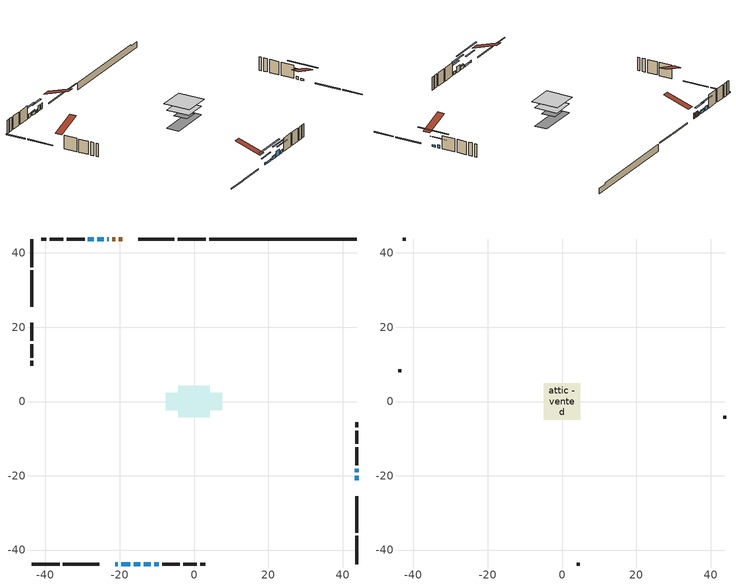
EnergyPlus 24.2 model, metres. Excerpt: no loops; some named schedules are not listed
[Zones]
conditioned space
 floor outside (Floor1 construction): -2.47,-2.47 -2.47,2.47 2.47,2.47 2.47,-2.47 z0.61
 floor adiabatic (AdiabaticFloorConstruction): -4.27,-4.27 -4.27,4.27 4.27,4.27 4.27,-4.27 z3.05
 floor foundation (Slab1 construction): -7.6,-2.31 -7.6,2.31 7.6,2.31 7.6,-2.31 z-1.93
 wall outside (RimJoist1 construction): 3.19,43.74 -4.35,43.74 / -43.74,-43.74 -36.2,-43.74 / -43.74,43.74 -43.74,36.2 / 43.74,-43.74 43.74,-36.2 z0.61:0.91
 wall outside (RimJoist2 construction): -5.28,43.74 -14.99,43.74 / -35.27,-43.74 -25.56,-43.74 / -43.74,35.27 -43.74,25.56 / 43.74,-35.27 43.74,-25.56 z0.61:0.91
 wall outside (AdiabaticWallConstruction 1): -19.38,43.74 -20.26,43.74 / -21.19,43.74 -22.02,43.74 z0.61:2.64
 wall outside (AdiabaticWallConstruction): -22.95,43.74 -23.33,43.74 / -24.26,43.74 -26.09,43.74 / 43.74,-19.03 43.74,-18.11 / -10.75,-43.74 -9.53,-43.74 z0.61:1.68; -21.17,-43.74 -20.56,-43.74 z0.61:1.37; 43.74,-21.17 43.74,-19.95 / -19.63,-43.74 -17.19,-43.74 z0.61:1.22; -16.27,-43.74 -14.44,-43.74 z0.61:1.63; -27.02,43.74 -28.54,43.74 z0.61:2.01; -13.51,-43.74 -11.68,-43.74 z0.61:2.69
 wall outside (Wall1 construction): -29.47,43.74 -34.29,43.74 / -8.6,-43.74 -3.78,-43.74 / -43.74,21.17 -43.74,16.35 / 43.74,-17.18 43.74,-12.36 z0.61:5.49
 wall outside (Wall2 construction): -35.22,43.74 -38.8,43.74 / -2.85,-43.74 0.73,-43.74 / -43.74,15.42 -43.74,11.84 / 43.74,-11.43 43.74,-7.85 z0.61:5.49
 wall outside (Wall3 construction): -39.73,43.74 -41.08,43.74 / 1.66,-43.74 3,-43.74 / -43.74,10.91 -43.74,9.57 / 43.74,-6.92 43.74,-5.58 z0.61:5.49
 wall foundation (FoundationWall1 construction): 4.12,43.74,-1.93 4.12,43.74,0.61 39.78,43.74,0.61 39.78,43.74,0.05 43.74,43.74,0.05 43.74,43.74,-1.93
 window (WindowConstruction): -22.95,43.74 -23.33,43.74 z0.61:1.68
 window (WindowConstruction 7): -21.17,-43.74 -20.56,-43.74 z0.61:1.37
 window (WindowConstruction 8): 43.74,-21.17 43.74,-19.95 z0.61:1.22
 window (WindowConstruction 9): -19.63,-43.74 -17.2,-43.74 z0.61:1.22
 window (WindowConstruction 1): -24.26,43.74 -26.09,43.74 z0.61:1.68
 window (WindowConstruction 2): -16.27,-43.74 -14.44,-43.74 z0.61:1.62
 window (WindowConstruction 3): 43.74,-19.02 43.74,-18.11 z0.61:1.68
 window (WindowConstruction 4): -27.02,43.74 -28.54,43.74 z0.61:2.01
 window (WindowConstruction 5): -13.51,-43.74 -11.68,-43.74 z0.61:2.69
 window (WindowConstruction 6): -10.75,-43.74 -9.53,-43.74 z0.61:1.68
 door (Door): -19.38,43.74 -20.26,43.74 z0.61:2.64
 door (Door 1): -21.19,43.74 -22.02,43.74 z0.61:2.64
 ceiling adiabatic (AdiabaticFloorConstruction): 4.27,-4.27 4.27,4.27 -4.27,4.27 -4.27,-4.27 z3.05
attic - vented
 floor to conditioned space (Floor2 construction Reversed): -4.93,-4.93 -4.93,4.93 4.93,4.93 4.93,-4.93 z5.49
 wall outside (Wall4 construction): -42,43.74 -42.81,43.74 / 3.93,-43.74 4.74,-43.74 / -43.74,8.64 -43.74,7.83 / 43.74,-4.65 43.74,-3.84 z0.61:5.49
 roof outside (Roof1 construction): -18.45,43.74,5.49 -18.45,34.13,8.69 -15.92,34.13,8.69 -15.92,43.74,5.49; -22.1,-43.74,5.49 -22.1,-34.13,8.69 -24.63,-34.13,8.69 -24.63,-43.74,5.49; -43.74,22.1,5.49 -34.13,22.1,8.69 -34.13,24.63,8.69 -43.74,24.63,5.49; 43.74,-22.1,5.49 34.13,-22.1,8.69 34.13,-24.63,8.69 43.74,-24.63,5.49
shading: -25.97,43.74 -20.31,43.74 -20.31,44.15 -25.97,44.15 z4.32; -17.92,-43.74 -23.81,-43.74 -23.81,-44.15 -17.92,-44.15 z4.01; 43.74,-14.62 43.74,-26.5 44.15,-26.5 44.15,-14.62 z6.55; -11.86,-43.74 -24.97,-43.74 -24.97,-44.15 -11.86,-44.15 z6.55; -26.29,43.74 -24.06,43.74 -24.06,44.15 -26.29,44.15 z1.88; -14.24,-43.74 -16.47,-43.74 -16.47,-44.15 -14.24,-44.15 z1.83; 43.74,-15.47 43.74,-21.66 44.15,-21.66 44.15,-15.47 z4.32; -31.18,43.74 -24.38,43.74 -24.38,44.15 -31.18,44.15 z4.65; -9.04,-43.74 -16.15,-43.74 -16.15,-44.15 -9.04,-44.15 z5.33; -6.89,-43.74 -13.39,-43.74 -13.39,-44.15 -6.89,-44.15 z4.32
[Building]
Building 1: Terrain=Suburbs
[Site:Location]
Montreal Intl AP_QC: Latitude {deg}=45.47; Longitude {deg}=-73.74; Time Zone {hr}=-5; Elevation {m}=36; Keep Site Location Information=Yes
[Site:GroundTemperature:Shallow]
2.07863, -0.316383, -0.508184, 0.628371, 5.19101, 9.73239, 13.6695, 16.1636, 16.3755, 14.347, 10.5102, 6.10817
[Site:WaterMainsTemperature]
Calculation Method=Schedule; Temperature Schedule=mains temperature schedule
[Material] Roughness=Rough; Thermal Absorptance=0.9
Name | Thickness {m} | Conductivity {W/m-K} | Density {kg/m3} | Specific Heat {J/kg-K} | Solar Absorptance | Visible Absorptance
asphalt or fiberglass shingles | 0.00635 | 0.162714 | 1121.4 | 1465.45 | 0.4 | 0.4
ceiling loosefill ins | 0.254 | 0.0480833 | 16.02 | 1046.75 | 0.7 | 0.7
ceiling stud and cavity | 0.1397 | 0.275474 | 65.682 | 1177.47 | 0.7 | 0.7
concrete 4.0 in. | 0.1016 | 1.803125 | 2242.8 | 837.4 | 0.7 | 0.7
concrete 8.0 in. | 0.2032 | 1.803125 | 2242.8 | 837.4 | 0.7 | 0.7
door material | 0.04445 | 0.0451087 | 512.64 | 1214.23 | 0.7 | 0.7
door material 1 | 0.04445 | 0.188738 | 512.64 | 1214.23 | 0.7 | 0.7
exterior vertical ins | 0.0504361 | 0.029427 | 32.04 | 1214.23 | 0.7 | 0.7
floor covering | 0.0127 | 0.0433444 | 54.468 | 1339.84 | 0.6 | 0.6
floor rigid ins; rim joist rigid ins; wall rigid ins | 0.051816 | 0.029427 | 32.04 | 1214.23 | 0.7 | 0.7
floor rigid ins 1; wall rigid ins 1 | 0.512978 | 0.029427 | 32.04 | 1214.23 | 0.7 | 0.7
floor stud and cavity | 0.1397 | 0.0890235 | 92.3553 | 1139.71 | 0.7 | 0.7
floor stud and cavity 1 | 0.1397 | 1.75129 | 37.0049 | 1207.88 | 0.7 | 0.7
furniture material conditioned space 1 | 0.1524 | 0.115458 | 640.8 | 1214.23 | 0.6 | 0.6
gypsum board | 0.0127 | 0.160291 | 801 | 837.4 | 0.6 | 0.6
gypsum board 1 | 0.0127 | 0.160291 | 801 | 837.4 | 0.7 | 0.7
osb sheathing 0.5 in. | 0.0127 | 0.115458 | 512.64 | 1214.23 | 0.7 | 0.7
osb sheathing 0.75 in. | 0.01905 | 0.115458 | 512.64 | 1214.23 | 0.7 | 0.7
osb sheathing 2.0 in. | 0.0508 | 0.115458 | 512.64 | 1214.23 | 0.7 | 0.7
rim joist stud and cavity | 0.0508 | 0.0451784 | 125.044 | 1163.47 | 0.6 | 0.6
rim joist stud and cavity 1 | 0.0508 | 0.0395433 | 125.044 | 1163.47 | 0.6 | 0.6
wall stud and cavity | 0.1397 | 0.219171 | 139.0536 | 1170.24 | 0.7 | 0.7
wall stud and cavity 1 | 0.1397 | 0.221619 | 139.0536 | 1170.24 | 0.7 | 0.7
wall stud and cavity 2 | 0.1397 | 0.305156 | 139.0536 | 1170.24 | 0.7 | 0.7
wall stud and cavity 3 | 0.0889 | 6.9971 | 50.32683 | 1063.81 | 0.6 | 0.6
wall stud and cavity 4 | 0.0889 | 0.380278 | 52.3479 | 1209.89 | 0.7 | 0.7
wall stud and cavity 5 | 0.0889 | 0.391764 | 83.0341 | 1211.67 | 0.7 | 0.7
wood siding | 0.0254 | 0.102417 | 544.68 | 1172.36 | 0.4 | 0.4
wood siding 1 | 0.00254 | 0.102417 | 544.68 | 1172.36 | 0.4 | 0.4
wood siding 2; wood siding 3; wood siding 4 | 0.0254 | 0.102417 | 544.68 | 1172.36 | 0.7 | 0.7
[WindowMaterial:SimpleGlazingSystem]
Name | U-Factor {W/m2-K} | Solar Heat Gain Coefficient
WindowMaterial | 2.44324 | 0.52
WindowMaterial 1 | 2.211581 | 0.6
WindowMaterial 2 | 2.21839 | 0.6
WindowMaterial 3 | 2.109377 | 0.64
WindowMaterial 4 | 2.052597 | 0.65
WindowMaterial 5 | 2.16956 | 0.62
WindowMaterial 6 | 2.34047 | 0.56
WindowMaterial 7 | 2.76462 | 0.62
[Construction]
AdiabaticFloorConstruction: floor stud and cavity 1, floor rigid ins 1, osb sheathing 0.75 in., floor covering
AdiabaticWallConstruction: wood siding 3, wall rigid ins 1, wall stud and cavity 4, gypsum board
AdiabaticWallConstruction 1: wood siding 4, wall rigid ins 1, wall stud and cavity 4, gypsum board
Door: door material
Door 1: door material 1
Floor1 construction: floor stud and cavity, floor rigid ins, osb sheathing 0.75 in., floor covering
Floor2 construction Reversed: gypsum board, ceiling stud and cavity, ceiling loosefill ins
FoundationWall1 construction: concrete 8.0 in., gypsum board 1
furniture construction conditioned space 1: furniture material conditioned space 1
PartitionWallConstruction: gypsum board, wall stud and cavity 5, gypsum board
RimJoist1 construction: wood siding 2, osb sheathing 2.0 in., rim joist stud and cavity
RimJoist2 construction: wood siding 2, rim joist rigid ins, osb sheathing 2.0 in., rim joist stud and cavity 1
Roof1 construction: asphalt or fiberglass shingles
Slab1 construction: concrete 4.0 in.
Wall1 construction: wood siding, wall rigid ins, osb sheathing 0.5 in., wall stud and cavity, gypsum board
Wall2 construction: wood siding, wall rigid ins, osb sheathing 0.5 in., wall stud and cavity 1, gypsum board
Wall3 construction: wood siding, wall rigid ins, osb sheathing 0.5 in., wall stud and cavity 2, gypsum board
Wall4 construction: wood siding 1, wall stud and cavity 3
WindowConstruction: WindowMaterial
WindowConstruction 1; WindowConstruction 3: WindowMaterial 1
WindowConstruction 2: WindowMaterial 2
WindowConstruction 4: WindowMaterial 3
WindowConstruction 5: WindowMaterial 4
WindowConstruction 6: WindowMaterial 5
WindowConstruction 7: WindowMaterial 6
WindowConstruction 8; WindowConstruction 9: WindowMaterial 7
[Zone] Multiplier=1; Part of Total Floor Area=Yes
Name | Volume {m3}
attic - vented | 50.6314
conditioned space | 612
[Space]
Name | Zone | Volume {m3}
attic - vented 1 | attic - vented | 50.6314
conditioned space 1 | conditioned space | 612
[ZoneInfiltration:EffectiveLeakageArea]
infil attic - vented 1: Zone or Space=attic - vented 1; Schedule=Always On Discrete; Effective Air Leakage Area {cm2}=3894.4; Stack Coefficient=0.000561892; Wind Coefficient=1.60157e-05
[ZoneMixing]
whole house fan mix: Zone or Space=attic - vented; Schedule=Always On Continuous; Design Flow Rate Calculation Method=Flow/Zone; Design Flow Rate {m3/s}=0; Source Zone or Space=conditioned space
[SurfaceProperty:ExposedFoundationPerimeter]
Slab1: Exposed Perimeter Calculation Method=TotalExposedPerimeter; Total Exposed Perimeter {m}=39.625
[InternalMass] Zone or ZoneList=conditioned space; Space or SpaceList=conditioned space 1
Name | Construction | Surface Area {m2}
furniture mass conditioned space 1 | furniture construction conditioned space 1 | 66.9998
partition wall mass | PartitionWallConstruction | 167.5
[Lights]
interior lighting: Zone or ZoneList or Space or SpaceList=conditioned space 1; Schedule=interior lighting schedule; Design Level Calculation Method=LightingLevel; Lighting Level {W}=343.2; Return Air Fraction=0; Fraction Radiant=0.6; Fraction Visible=0.2; Fraction Replaceable=1
[People]
occupants: Zone or ZoneList or Space or SpaceList=conditioned space 1; Number of People Schedule=occupants schedule; Number of People Calculation Method=People; Number of People=3; Fraction Radiant=0.314171; Sensible Heat Fraction=0.56303; Activity Level Schedule=occupants activity schedule; Carbon Dioxide Generation Rate {m3/s-W}=0; Enable ASHRAE 55 Comfort Warnings=No; Mean Radiant Temperature Calculation Type=EnclosureAveraged
[ElectricEquipment] Zone or ZoneList or Space or SpaceList=conditioned space 1; Design Level Calculation Method=EquipmentLevel
Name | Schedule | Design Level {W} | Fraction Latent | Fraction Radiant | Fraction Lost
clothes dryer | clothes dryer schedule | 140.772 | 0.015 | 0.081 | 0.85
clothes washer | clothes washer schedule | 32.1985 | 0.03 | 0.162 | 0.7
cooking range | cooking range schedule | 215.147 | 0.08 | 0.432 | 0.2
dishwasher | dishwasher schedule | 66.8632 | 0.3 | 0.18 | 0.4
fridge | fridge schedule | 72.9452 | 0 | 0.6 | 0
mech vent bath fan 0 | mech vent bath fan 0 schedule | 50.2 | 0 | 0 | 1
mech vent bath fan 1 | mech vent bath fan 1 schedule | 50.2 | 0 | 0 | 1
mech vent house fan | mech vent house fan schedule | 19.9167 | 0 | 0 | 0.5
mech vent house fan cfis | mech vent house fan cfis schedule | 0 | 0 | 0 | 0
mech vent range fan 0 | mech vent range fan 0 schedule | 57 | 0 | 0 | 1
misc plug loads | misc plug loads schedule | 494.7 | 0.045 | 0.513 | 0.1
whole house fan | Always On Discrete | 0 | 0 | 0 | 1
[OtherEquipment] Zone or ZoneList or Space or SpaceList=conditioned space 1; Design Level Calculation Method=EquipmentLevel
Name | Fuel Type | Schedule | Design Level {W} | Fraction Latent | Fraction Radiant | Fraction Lost
clothes dryer 1 | Electricity | clothes dryer schedule | 0 | 0.015 | 0.081 | 0.85
cooking range 1 | Electricity | cooking range schedule | 0 | 0.08 | 0.432 | 0.2
general water use latent | None | general water use schedule | 62.594 | 1 | 0 | 0
general water use sensible | None | general water use schedule | -61.6891 | 0 | 0.6 | 0
mech vent house fan latent load | None | Always On Discrete | 0 | 1 | 0 | 0
mech vent house fan sensible load | None | Always On Discrete | 0 | 0 | 0 | 0
water heater energy adjustment1 | Electricity | Always On Discrete | 0.01 | 0 | 0 | 1
[ZoneInfiltration:DesignFlowRate] Zone or ZoneList or Space or SpaceList=conditioned space 1; Schedule=Always On Discrete; Design Flow Rate Calculation Method=Flow/Zone; Design Flow Rate {m3/s}=0
infil flow; natural vent flow; whole house fan flow
[AvailabilityManager:Scheduled]
air source heat pump airloop Availability Manager: Schedule=Always On Discrete
[Foundation:Kiva]
Foundation Kiva 1: Initial Indoor Air Temperature {C}=18; Wall Height Above Grade {m}=0.609996; Wall Depth Below Slab {m}=0.2032; Custom Block Material Name 1=exterior vertical ins; Custom Block Depth 1 {m}=2.53999; Custom Block X Position 1 {m}=0.2159; Custom Block Z Position 1 {m}=0
[Foundation:Kiva:Settings]
Soil Conductivity {W/m-K}=0.849921; Soil Density {kg/m3}=1842.3; Soil Specific Heat {J/kg-K}=418.7; Ground Solar Absorptivity=0.9; Ground Thermal Absorptivity=0.9; Ground Surface Roughness {m}=0.03; Far-Field Width {m}=40; Deep-Ground Boundary Condition=ZeroFlux; Deep-Ground Depth {m}=40; Minimum Cell Dimension {m}=0.2; Maximum Cell Growth Coefficient=3; Simulation Timestep=Timestep
[Exterior:Lights]
exterior lighting: Schedule=exterior lighting schedule; Design Level {W}=75.6
[EnergyManagementSystem:GlobalVariable]
air_source_heat_pump_airloop_Fan_RTF
infil_program_Qfan
infil_program_Qinf
natural_vent_program_Qnv
natural_vent_program_Qwhf
[EnergyManagementSystem:Sensor]
Name | Output:Variable or Output:Meter Index Key | Output:Variable or Output:Meter
airflow_gain | infil flow | Infiltration Sensible Heat Gain Energy
airflow_gain_1 | natural vent flow | Infiltration Sensible Heat Gain Energy
airflow_gain_2 | whole house fan flow | Infiltration Sensible Heat Gain Energy
airflow_loss | infil flow | Infiltration Sensible Heat Loss Energy
airflow_loss_1 | natural vent flow | Infiltration Sensible Heat Loss Energy
airflow_loss_2 | whole house fan flow | Infiltration Sensible Heat Loss Energy
clg_load_cond |  | Cooling:EnergyTransfer:Zone:CONDITIONED SPACE
clg_sp_s; clg_sp_s_1 | cooling setpoint | Schedule Value
clothes_dryer_exhaust_0_sch_s | clothes dryer exhaust 0 schedule | Schedule Value
cool_season | cooling season schedule | Schedule Value
htg_load_cond |  | Heating:EnergyTransfer:Zone:CONDITIONED SPACE
htg_sp_s; htg_sp_s_1 | heating setpoint | Schedule Value
ig_ee_conv | clothes dryer | Electric Equipment Convective Heating Energy
ig_ee_conv_2 | cooking range | Electric Equipment Convective Heating Energy
ig_ee_conv_4 | fridge | Electric Equipment Convective Heating Energy
ig_ee_conv_5 | misc plug loads | Electric Equipment Convective Heating Energy
ig_ee_conv_6 | whole house fan | Electric Equipment Convective Heating Energy
ig_ee_rad | clothes dryer | Electric Equipment Radiant Heating Energy
ig_ee_rad_2 | cooking range | Electric Equipment Radiant Heating Energy
ig_ee_rad_4 | fridge | Electric Equipment Radiant Heating Energy
ig_ee_rad_5 | misc plug loads | Electric Equipment Radiant Heating Energy
ig_ee_rad_6 | whole house fan | Electric Equipment Radiant Heating Energy
ig_lgt_conv | interior lighting | Lights Convective Heating Energy
ig_lgt_rad | interior lighting | Lights Radiant Heating Energy
ig_lgt_vis | interior lighting | Lights Visible Radiation Heating Energy
ig_oe_conv | clothes dryer 1 | Other Equipment Convective Heating Energy
ig_oe_conv_1 | cooking range 1 | Other Equipment Convective Heating Energy
ig_oe_conv_2 | general water use latent | Other Equipment Convective Heating Energy
ig_oe_conv_3 | general water use sensible | Other Equipment Convective Heating Energy
ig_oe_conv_4 | water heater energy adjustment1 | Other Equipment Convective Heating Energy
ig_oe_rad | clothes dryer 1 | Other Equipment Radiant Heating Energy
ig_oe_rad_1 | cooking range 1 | Other Equipment Radiant Heating Energy
ig_oe_rad_2 | general water use latent | Other Equipment Radiant Heating Energy
ig_oe_rad_3 | general water use sensible | Other Equipment Radiant Heating Energy
ig_oe_rad_4 | water heater energy adjustment1 | Other Equipment Radiant Heating Energy
ig_ppl_conv | occupants | People Convective Heating Energy
ig_ppl_rad | occupants | People Radiant Heating Energy
im_conv | furniture mass conditioned space 1 | Surface Inside Face Convection Heat Gain Energy
im_conv_1 | partition wall mass | Surface Inside Face Convection Heat Gain Energy
im_ig | furniture mass conditioned space 1 | Surface Inside Face Internal Gains Radiation Heat Gain Energy
im_ig_1 | partition wall mass | Surface Inside Face Internal Gains Radiation Heat Gain Energy
im_lgt | furniture mass conditioned space 1 | Surface Inside Face Lights Radiation Heat Gain Energy
im_lgt_1 | partition wall mass | Surface Inside Face Lights Radiation Heat Gain Energy
im_sol | furniture mass conditioned space 1 | Surface Inside Face Solar Radiation Heat Gain Energy
im_sol_1 | partition wall mass | Surface Inside Face Solar Radiation Heat Gain Energy
im_surf | furniture mass conditioned space 1 | Surface Inside Face Net Surface Thermal Radiation Heat Gain Energy
im_surf_1 | partition wall mass | Surface Inside Face Net Surface Thermal Radiation Heat Gain Energy
mech_vent_bath_fan_0_sch_s | mech vent bath fan 0 schedule | Schedule Value
mech_vent_bath_fan_1_sch_s | mech vent bath fan 1 schedule | Schedule Value
mech_vent_range_fan_0_sch_s | mech vent range fan 0 schedule | Schedule Value
mv_conv | mech vent bath fan 0 | Electric Equipment Convective Heating Energy
mv_conv_1 | mech vent bath fan 1 | Electric Equipment Convective Heating Energy
mv_conv_2 | mech vent house fan | Electric Equipment Convective Heating Energy
mv_conv_3 | mech vent house fan cfis | Electric Equipment Convective Heating Energy
mv_conv_4 | mech vent range fan 0 | Electric Equipment Convective Heating Energy
mv_conv_5 | mech vent house fan latent load | Other Equipment Convective Heating Energy
mv_conv_6 | mech vent house fan sensible load | Other Equipment Convective Heating Energy
mv_rad | mech vent bath fan 0 | Electric Equipment Radiant Heating Energy
mv_rad_1 | mech vent bath fan 1 | Electric Equipment Radiant Heating Energy
mv_rad_2 | mech vent house fan | Electric Equipment Radiant Heating Energy
mv_rad_3 | mech vent house fan cfis | Electric Equipment Radiant Heating Energy
mv_rad_4 | mech vent range fan 0 | Electric Equipment Radiant Heating Energy
mv_rad_5 | mech vent house fan latent load | Other Equipment Radiant Heating Energy
mv_rad_6 | mech vent house fan sensible load | Other Equipment Radiant Heating Energy
natural_vent_s | natural vent schedule | Schedule Value
out_pb_s |  | Site Outdoor Air Barometric Pressure
out_wt_s |  | Site Outdoor Air Humidity Ratio
site_vw_s |  | Site Wind Speed
ss_back_out | Window1 | Surface Window Shortwave from Zone Back Out Window Heat Transfer Rate
ss_back_out_1 | Window10 | Surface Window Shortwave from Zone Back Out Window Heat Transfer Rate
ss_back_out_2 | Window11 | Surface Window Shortwave from Zone Back Out Window Heat Transfer Rate
ss_back_out_3 | Window12 | Surface Window Shortwave from Zone Back Out Window Heat Transfer Rate
ss_back_out_4 | Window2 | Surface Window Shortwave from Zone Back Out Window Heat Transfer Rate
ss_back_out_5 | Window4 | Surface Window Shortwave from Zone Back Out Window Heat Transfer Rate
ss_back_out_6 | Window6 | Surface Window Shortwave from Zone Back Out Window Heat Transfer Rate
ss_back_out_7 | Window7 | Surface Window Shortwave from Zone Back Out Window Heat Transfer Rate
ss_back_out_8 | Window8 | Surface Window Shortwave from Zone Back Out Window Heat Transfer Rate
ss_back_out_9 | Window9 | Surface Window Shortwave from Zone Back Out Window Heat Transfer Rate
ss_conv | Door1 | Surface Inside Face Convection Heat Gain Energy
ss_conv_1 | Door2 | Surface Inside Face Convection Heat Gain Energy
ss_conv_10 | Window8 | Surface Inside Face Convection Heat Gain Energy
ss_conv_11 | Window9 | Surface Inside Face Convection Heat Gain Energy
ss_conv_2 | Window1 | Surface Inside Face Convection Heat Gain Energy
ss_conv_3 | Window10 | Surface Inside Face Convection Heat Gain Energy
ss_conv_4 | Window11 | Surface Inside Face Convection Heat Gain Energy
ss_conv_5 | Window12 | Surface Inside Face Convection Heat Gain Energy
ss_conv_6 | Window2 | Surface Inside Face Convection Heat Gain Energy
ss_conv_7 | Window4 | Surface Inside Face Convection Heat Gain Energy
ss_conv_8 | Window6 | Surface Inside Face Convection Heat Gain Energy
ss_conv_9 | Window7 | Surface Inside Face Convection Heat Gain Energy
ss_ig | Door1 | Surface Inside Face Internal Gains Radiation Heat Gain Energy
ss_ig_1 | Door2 | Surface Inside Face Internal Gains Radiation Heat Gain Energy
ss_ig_10 | Window8 | Surface Inside Face Internal Gains Radiation Heat Gain Energy
ss_ig_11 | Window9 | Surface Inside Face Internal Gains Radiation Heat Gain Energy
ss_ig_2 | Window1 | Surface Inside Face Internal Gains Radiation Heat Gain Energy
ss_ig_3 | Window10 | Surface Inside Face Internal Gains Radiation Heat Gain Energy
ss_ig_4 | Window11 | Surface Inside Face Internal Gains Radiation Heat Gain Energy
ss_ig_5 | Window12 | Surface Inside Face Internal Gains Radiation Heat Gain Energy
ss_ig_6 | Window2 | Surface Inside Face Internal Gains Radiation Heat Gain Energy
ss_ig_7 | Window4 | Surface Inside Face Internal Gains Radiation Heat Gain Energy
ss_ig_8 | Window6 | Surface Inside Face Internal Gains Radiation Heat Gain Energy
ss_ig_9 | Window7 | Surface Inside Face Internal Gains Radiation Heat Gain Energy
ss_lgt | Door1 | Surface Inside Face Lights Radiation Heat Gain Energy
ss_lgt_1 | Door2 | Surface Inside Face Lights Radiation Heat Gain Energy
ss_sol | Door1 | Surface Inside Face Solar Radiation Heat Gain Energy
ss_sol_1 | Door2 | Surface Inside Face Solar Radiation Heat Gain Energy
ss_surf | Door1 | Surface Inside Face Net Surface Thermal Radiation Heat Gain Energy
ss_surf_1 | Door2 | Surface Inside Face Net Surface Thermal Radiation Heat Gain Energy
ss_surf_10 | Window8 | Surface Inside Face Net Surface Thermal Radiation Heat Gain Energy
ss_surf_11 | Window9 | Surface Inside Face Net Surface Thermal Radiation Heat Gain Energy
ss_surf_2 | Window1 | Surface Inside Face Net Surface Thermal Radiation Heat Gain Energy
ss_surf_3 | Window10 | Surface Inside Face Net Surface Thermal Radiation Heat Gain Energy
ss_surf_4 | Window11 | Surface Inside Face Net Surface Thermal Radiation Heat Gain Energy
ss_surf_5 | Window12 | Surface Inside Face Net Surface Thermal Radiation Heat Gain Energy
ss_surf_6 | Window2 | Surface Inside Face Net Surface Thermal Radiation Heat Gain Energy
ss_surf_7 | Window4 | Surface Inside Face Net Surface Thermal Radiation Heat Gain Energy
ss_surf_8 | Window6 | Surface Inside Face Net Surface Thermal Radiation Heat Gain Energy
ss_surf_9 | Window7 | Surface Inside Face Net Surface Thermal Radiation Heat Gain Energy
ss_trans_in | Window1 | Surface Window Transmitted Solar Radiation Rate
ss_trans_in_1 | Window10 | Surface Window Transmitted Solar Radiation Rate
ss_trans_in_2 | Window11 | Surface Window Transmitted Solar Radiation Rate
ss_trans_in_3 | Window12 | Surface Window Transmitted Solar Radiation Rate
ss_trans_in_4 | Window2 | Surface Window Transmitted Solar Radiation Rate
ss_trans_in_5 | Window4 | Surface Window Transmitted Solar Radiation Rate
ss_trans_in_6 | Window6 | Surface Window Transmitted Solar Radiation Rate
ss_trans_in_7 | Window7 | Surface Window Transmitted Solar Radiation Rate
ss_trans_in_8 | Window8 | Surface Window Transmitted Solar Radiation Rate
ss_trans_in_9 | Window9 | Surface Window Transmitted Solar Radiation Rate
ss_trans_out | Window1 | Surface Inside Face Initial Transmitted Diffuse Transmitted Out Window Solar Radiation Rate
ss_trans_out_1 | Window10 | Surface Inside Face Initial Transmitted Diffuse Transmitted Out Window Solar Radiation Rate
ss_trans_out_2 | Window11 | Surface Inside Face Initial Transmitted Diffuse Transmitted Out Window Solar Radiation Rate
ss_trans_out_3 | Window12 | Surface Inside Face Initial Transmitted Diffuse Transmitted Out Window Solar Radiation Rate
ss_trans_out_4 | Window2 | Surface Inside Face Initial Transmitted Diffuse Transmitted Out Window Solar Radiation Rate
ss_trans_out_5 | Window4 | Surface Inside Face Initial Transmitted Diffuse Transmitted Out Window Solar Radiation Rate
ss_trans_out_6 | Window6 | Surface Inside Face Initial Transmitted Diffuse Transmitted Out Window Solar Radiation Rate
ss_trans_out_7 | Window7 | Surface Inside Face Initial Transmitted Diffuse Transmitted Out Window Solar Radiation Rate
ss_trans_out_8 | Window8 | Surface Inside Face Initial Transmitted Diffuse Transmitted Out Window Solar Radiation Rate
ss_trans_out_9 | Window9 | Surface Inside Face Initial Transmitted Diffuse Transmitted Out Window Solar Radiation Rate
